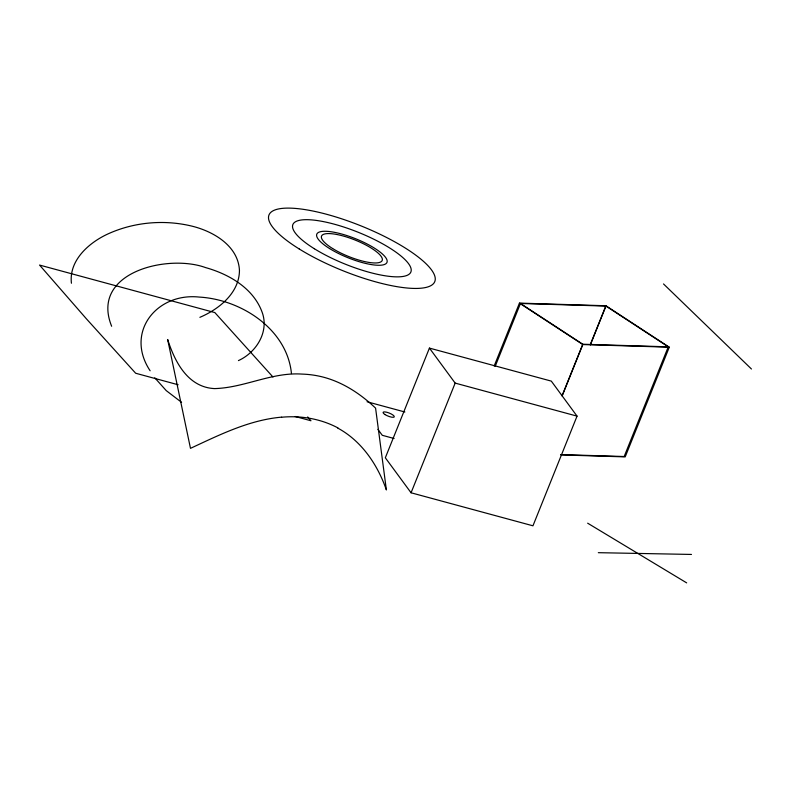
<?xml version="1.0" encoding="UTF-8"?>
<svg xmlns="http://www.w3.org/2000/svg" width="791" height="791" viewBox="0 0 791 791"><rect width="100%" height="100%" fill="white"/><g stroke="black" fill="none" stroke-linecap="round" stroke-linejoin="round"><path stroke-width="1.19" d="M429.424 348.099L385.326 457.781L411.063 492.783L532.956 525.807L577.044 416.125L551.307 381.114L429.424 348.099L455.161 383.101L577.044 416.125M411.063 492.783L455.161 383.101M494.187 365.956L519.45 303.111L605.916 305.751L669.295 347.19L625.197 456.882L560.967 454.924M495.206 366.312L520.468 303.477L605.955 306.077L668.266 346.834L624.178 456.516L560.671 454.578M562.114 395.638L582.779 344.223L668.266 346.834M562.154 395.975L582.819 344.56L669.295 347.19M590.294 344.599L605.916 305.751M590.343 344.925L605.955 306.077M238.437 360.597C256.244 352.549 269.326 331.785 262.157 312.307C253.436 288.25 229.034 274.141 205.531 267.576C167.771 253.763 89.788 272.233 111.64 326.258M199.876 317.329C218.998 309.202 239.248 293.085 239.455 270.492C238.338 246.021 213.669 231.536 192.312 226.226C164.241 219.325 133.788 222.024 107.507 234.136C88.73 242.877 68.738 260.506 71.427 283.247M281.626 417.144C249.205 419.981 219.562 434.832 190.483 448.349L167.662 339.517C174.06 359.341 185.143 382.419 207.361 387.62A44.731 39.461 -36.3 0 0 214.588 388.599C244.261 387.817 271.797 372.037 301.915 374.084A103.186 91.024 -36.3 0 1 322.253 376.872C342.582 381.944 360.548 393.829 375.587 408.146L386.384 489.945C377.643 464.782 361.635 440.963 337.747 428.079M598.322 552.682L691.482 554.442M367.064 401.759L404.873 412.002M394.086 438.501L382.271 435.297L377.89 429.345M178.143 384.762L135.666 373.243L86.446 318.872L39.55 265.064L214.836 312.574L272.974 377.01M295.27 416.501L310.942 420.753L308.757 418.212M587.654 523.187L686.667 582.878M181.584 402.342L166.248 390.625L154.779 377.801M520.468 303.477L582.779 344.223M519.45 303.111L582.819 344.56M663.52 283.949L751.45 369.002M307.669 416.936L308.213 417.569M150.132 370.771C124.642 332.527 156.539 292.403 199.263 297.08C241.117 299.453 287.113 329.096 291.454 373.57M281.626 417.233A109.207 96.344 -36.3 0 1 337.886 427.882M299.176 248.938A89.343 24.175 21.9 0 0 434.19 282.723A89.343 24.175 21.9 0 0 322.263 213.155A89.343 24.175 21.9 0 0 299.176 248.938M314.373 248.75A63.587 17.204 21.9 0 0 410.46 272.786A63.587 17.204 21.9 0 0 330.806 223.28A63.587 17.204 21.9 0 0 314.373 248.75M329.57 248.552A37.82 10.234 21.9 0 0 386.73 262.859A37.82 10.234 21.9 0 0 339.339 233.404A37.82 10.234 21.9 0 0 329.57 248.552M332.606 248.522A32.668 8.839 21.9 0 0 381.974 260.872A32.668 8.839 21.9 0 0 341.05 235.431A32.668 8.839 21.9 0 0 332.606 248.522M385.069 414.603A6.031 1.631 21.9 0 0 394.234 416.936A6.031 1.631 21.9 0 0 386.75 412.24A6.031 1.631 21.9 0 0 385.069 414.603"/></g></svg>
